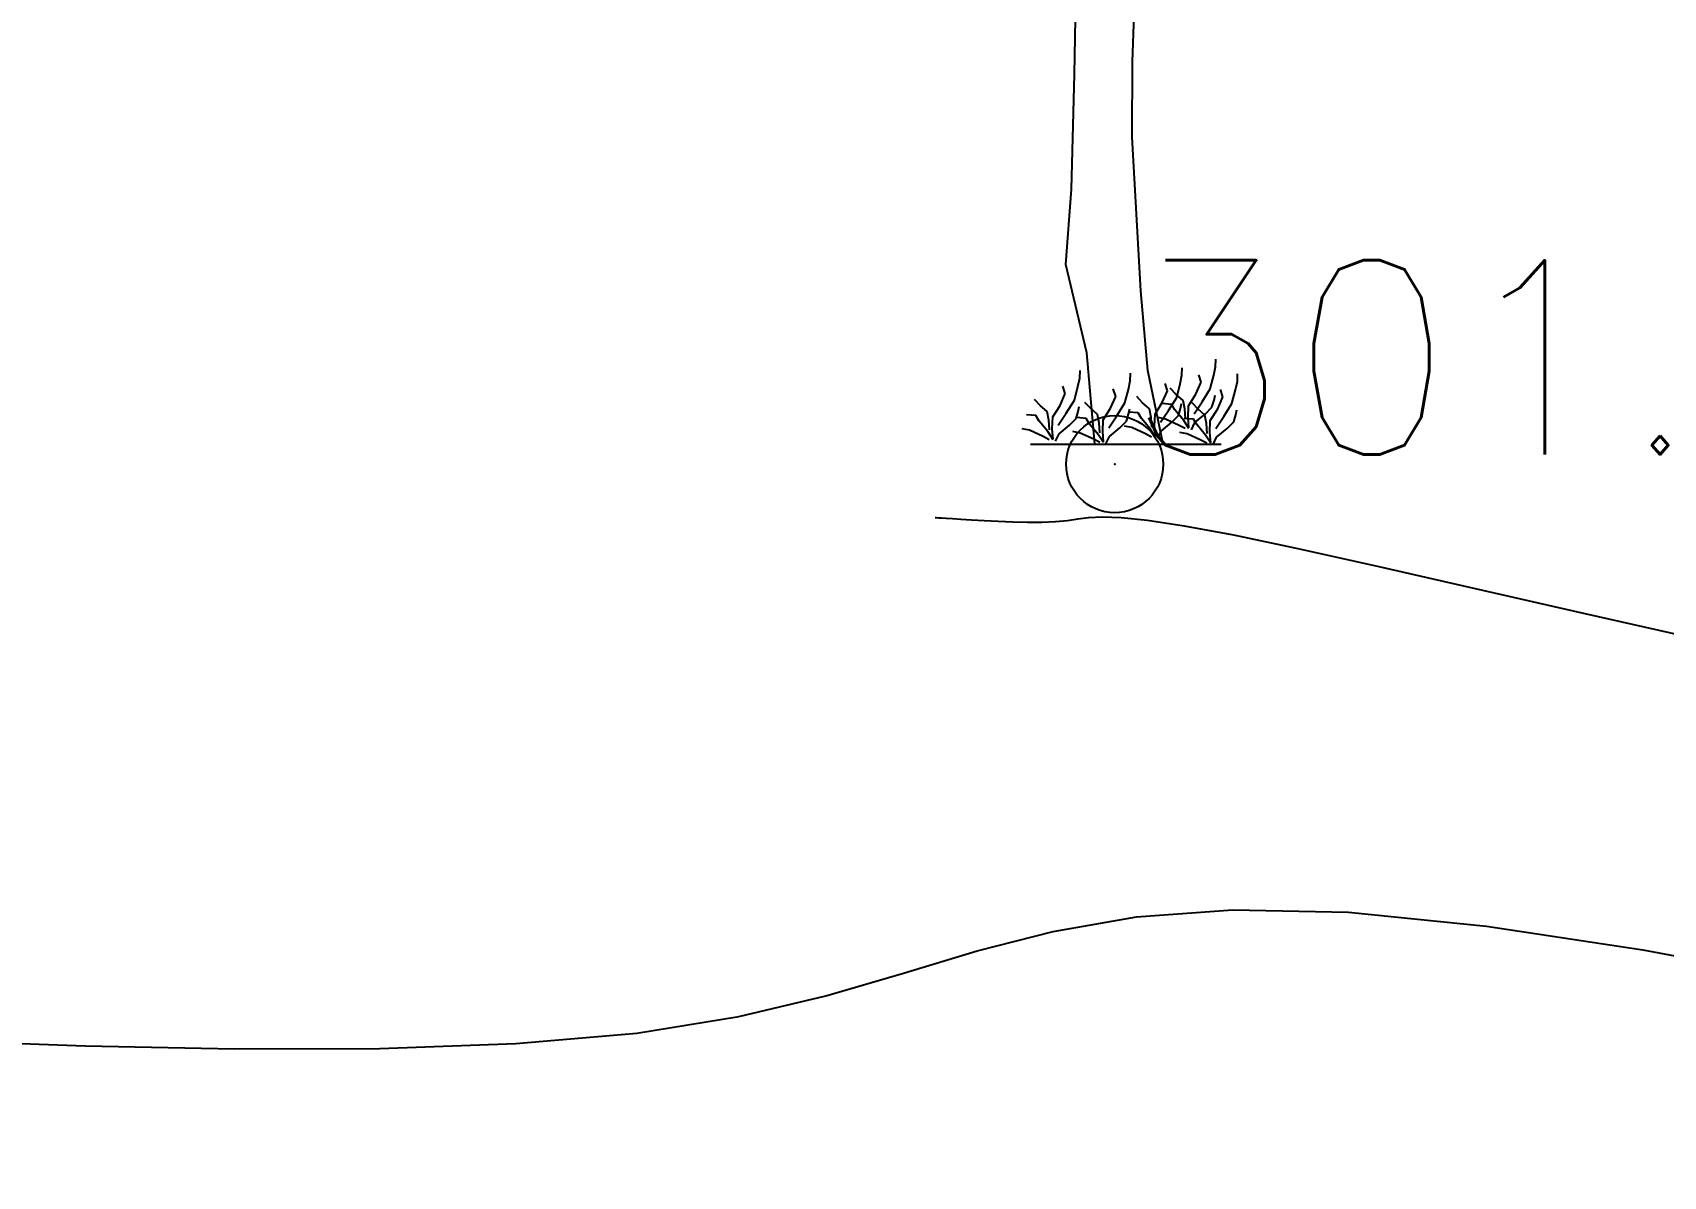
# Model space of a CAD drawing. Header units: millimetres. Extents: x 524954 to 526204, y 9523489 to 9524010.
# Drawn here: x 525878.64 to 525887.03, y 9523809.06 to 9523814.95 of the extents above; entities that cross this region are included whole.
import ezdxf

# ---------------------------------------------------------------- set-up
doc = ezdxf.new("R2010")
doc.units = ezdxf.units.MM
doc.header["$PDMODE"] = 32
doc.header["$PDSIZE"] = 0.5
doc.linetypes.add('ACAD_ISO12W100', pattern=[21, 12, -3, 0, -3, 0, -3])
for name, color, linetype in [('Arbre', 34, 'ACAD_ISO12W100'), ('CN_01_00', 3, 'Continuous'), ('CN_10_00', 1, 'Continuous'), ('TopoAlt', 3, 'Continuous'), ('TOPOJIS', 7, 'Continuous')]:
    doc.layers.add(name, color=color, linetype=linetype)
doc.styles.add('Simplex 1.0', font='Simplex.shx', dxfattribs={"width": 0.99, "height": 1})

# ---------------------------------------------------------------- blocks, each defined once
blk = doc.blocks.new('TCPOINT M')
at = {"color": 0}
blk.add_point((0, 0), dxfattribs=at)
at = {"layer": 'TopoAlt', "style": 'Simplex 1.0', "width": 0.99}
blk.add_attdef('ALT', (0.15, 0.15), '', height=1, dxfattribs=at)
blk = doc.blocks.new('v088')
at = {"linetype": 'Continuous'}
for p, q in [((0.045, 2.625), (0.064, 3.179)), ((-0.352, 2.542), (-0.344, 3.046)), ((0.043, 2.109), (0.045, 2.625)), ((-0.373, 1.752), (-0.352, 2.542)), ((0.102, 1.053), (0.043, 2.109)), ((-0.412, 1.235), (-0.373, 1.752)), ((-0.268, 0.628), (-0.412, 1.235)), ((0.151, 0.506), (0.102, 1.053)), ((-0.213, 0), (-0.268, 0.628)), ((0.256, 0), (0.151, 0.506)), ((-0.654, 0), (0.654, 0))]:
    blk.add_line(p, q, dxfattribs=at)
at = {"color": 3, "linetype": 'Continuous'}
for p, q in [((0.615, 0.531), (0.618, 0.584)), ((-0.329, 0.397), (-0.317, 0.454)), ((-0.317, 0.454), (-0.315, 0.507)), ((0.029, 0.435), (0.031, 0.488)), ((0.373, 0.416), (0.385, 0.474)), ((0.385, 0.474), (0.387, 0.526)), ((0.517, 0.426), (0.5, 0.476)), ((0.579, 0.38), (0.603, 0.474)), ((0.603, 0.474), (0.615, 0.531)), ((0.765, 0.43), (0.767, 0.483)), ((-0.452, 0.267), (-0.416, 0.349)), ((-0.416, 0.349), (-0.433, 0.399)), ((-0.353, 0.303), (-0.329, 0.397)), ((-0.07, 0.329), (-0.087, 0.38)), ((-0.007, 0.284), (0.017, 0.377)), ((0.017, 0.377), (0.029, 0.435)), ((0.25, 0.286), (0.286, 0.368)), ((0.286, 0.368), (0.269, 0.418)), ((0.346, 0.341), (0.305, 0.385)), ((0.392, 0.301), (0.346, 0.341)), ((0.349, 0.322), (0.373, 0.416)), ((0.43, 0.264), (0.481, 0.344)), ((0.481, 0.344), (0.517, 0.426)), ((0.524, 0.291), (0.579, 0.38)), ((0.606, 0.303), (0.613, 0.337)), ((0.666, 0.325), (0.649, 0.375)), ((0.728, 0.279), (0.752, 0.373)), ((0.752, 0.373), (0.765, 0.43)), ((-0.587, 0.264), (-0.627, 0.308)), ((-0.541, 0.224), (-0.587, 0.264)), ((-0.502, 0.188), (-0.452, 0.267)), ((-0.409, 0.214), (-0.353, 0.303)), ((-0.341, 0.178), (-0.327, 0.226)), ((-0.327, 0.226), (-0.32, 0.26)), ((-0.24, 0.245), (-0.281, 0.288)), ((-0.195, 0.204), (-0.24, 0.245)), ((-0.156, 0.168), (-0.106, 0.248)), ((-0.106, 0.248), (-0.07, 0.329)), ((-0.063, 0.195), (-0.007, 0.284)), ((0.019, 0.207), (0.026, 0.24)), ((0.115, 0.284), (0.075, 0.327)), ((0.161, 0.243), (0.115, 0.284)), ((0.173, 0.185), (0.161, 0.243)), ((0.2, 0.207), (0.25, 0.286)), ((0.238, 0.151), (0.293, 0.233)), ((0.315, 0.274), (0.25, 0.279)), ((0.293, 0.233), (0.349, 0.322)), ((0.337, 0.236), (0.315, 0.274)), ((0.397, 0.163), (0.337, 0.236)), ((0.361, 0.197), (0.375, 0.245)), ((0.375, 0.245), (0.382, 0.279)), ((0.404, 0.243), (0.392, 0.301)), ((0.409, 0.175), (0.404, 0.243)), ((0.428, 0.183), (0.43, 0.264)), ((0.495, 0.24), (0.454, 0.284)), ((0.469, 0.209), (0.524, 0.291)), ((0.541, 0.2), (0.495, 0.24)), ((0.546, 0.209), (0.591, 0.255)), ((0.579, 0.163), (0.63, 0.243)), ((0.591, 0.255), (0.606, 0.303)), ((0.63, 0.243), (0.666, 0.325)), ((0.673, 0.19), (0.728, 0.279)), ((0.755, 0.202), (0.762, 0.236)), ((-0.618, 0.197), (-0.683, 0.202)), ((-0.596, 0.159), (-0.618, 0.197)), ((-0.536, 0.087), (-0.596, 0.159)), ((-0.529, 0.166), (-0.541, 0.224)), ((-0.524, 0.099), (-0.529, 0.166)), ((-0.505, 0.106), (-0.502, 0.188)), ((-0.464, 0.132), (-0.409, 0.214)), ((-0.459, 0.072), (-0.387, 0.132)), ((-0.387, 0.132), (-0.341, 0.178)), ((-0.272, 0.178), (-0.337, 0.183)), ((-0.25, 0.139), (-0.272, 0.178)), ((-0.19, 0.067), (-0.25, 0.139)), ((-0.183, 0.147), (-0.195, 0.204)), ((-0.178, 0.079), (-0.183, 0.147)), ((-0.159, 0.087), (-0.156, 0.168)), ((-0.118, 0.113), (-0.063, 0.195)), ((-0.113, 0.053), (-0.041, 0.113)), ((-0.041, 0.113), (0.005, 0.159)), ((0.041, 0.115), (-0.01, 0.125)), ((0.005, 0.159), (0.019, 0.207)), ((0.084, 0.216), (0.019, 0.221)), ((0.135, 0.072), (0.041, 0.115)), ((0.106, 0.178), (0.084, 0.216)), ((0.166, 0.106), (0.106, 0.178)), ((0.178, 0.118), (0.173, 0.185)), ((0.197, 0.125), (0.2, 0.207)), ((0.202, 0.055), (0.197, 0.125)), ((0.272, 0.173), (0.221, 0.183)), ((0.243, 0.091), (0.315, 0.151)), ((0.365, 0.13), (0.272, 0.173)), ((0.315, 0.151), (0.361, 0.197)), ((0.406, 0.108), (0.365, 0.13)), ((0.433, 0.108), (0.397, 0.163)), ((0.464, 0.173), (0.399, 0.178)), ((0.433, 0.113), (0.428, 0.183)), ((0.45, 0.099), (0.474, 0.149)), ((0.486, 0.135), (0.464, 0.173)), ((0.474, 0.149), (0.546, 0.209)), ((0.546, 0.063), (0.486, 0.135)), ((0.553, 0.142), (0.541, 0.2)), ((0.558, 0.075), (0.553, 0.142)), ((0.577, 0.082), (0.579, 0.163)), ((0.618, 0.108), (0.673, 0.19)), ((0.695, 0.108), (0.74, 0.154)), ((0.74, 0.154), (0.755, 0.202)), ((-0.661, 0.096), (-0.712, 0.106)), ((-0.567, 0.053), (-0.661, 0.096)), ((-0.527, 0.031), (-0.567, 0.053)), ((-0.5, 0.031), (-0.536, 0.087)), ((-0.5, 0.036), (-0.505, 0.106)), ((-0.483, 0.022), (-0.459, 0.072)), ((-0.315, 0.077), (-0.365, 0.087)), ((-0.221, 0.034), (-0.315, 0.077)), ((-0.18, 0.012), (-0.221, 0.034)), ((-0.154, 0.012), (-0.19, 0.067)), ((-0.154, 0.017), (-0.159, 0.087)), ((-0.137, 0.002), (-0.113, 0.053)), ((0.175, 0.05), (0.135, 0.072)), ((0.202, 0.05), (0.166, 0.106)), ((0.219, 0.041), (0.243, 0.091)), ((0.421, 0.072), (0.37, 0.082)), ((0.514, 0.029), (0.421, 0.072)), ((0.555, 0.007), (0.514, 0.029)), ((0.582, 0.007), (0.546, 0.063)), ((0.582, 0.012), (0.577, 0.082)), ((0.599, -0.002), (0.623, 0.048)), ((0.623, 0.048), (0.695, 0.108))]:
    blk.add_line(p, q, dxfattribs=at)

msp = doc.modelspace()

# ---------------------------------------------------------------- linework, layer by layer
at = {"layer": 'CN_01_00', "elevation": 301, "flags": 128}
msp.add_lwpolyline([(525883.2855, 9523812.4485), (525883.2858, 9523812.4485), (525883.2876, 9523812.4484), (525883.2925, 9523812.4481), (525883.3021, 9523812.4475), (525883.3178, 9523812.4464), (525883.3413, 9523812.4449), (525883.3741, 9523812.4428), (525883.4177, 9523812.44), (525883.473, 9523812.4365), (525883.5378, 9523812.4326), (525883.6093, 9523812.4291), (525883.6845, 9523812.4262), (525883.7606, 9523812.4247), (525883.8348, 9523812.4249), (525883.9042, 9523812.4275), (525883.9659, 9523812.4328), (525884.0195, 9523812.4408), (525884.0752, 9523812.4486), (525884.1453, 9523812.4525), (525884.2425, 9523812.4491), (525884.3793, 9523812.4346), (525884.5682, 9523812.4055), (525884.8217, 9523812.3583), (525885.1524, 9523812.2893), (525885.5691, 9523812.1964), (525886.0652, 9523812.0828), (525886.6307, 9523811.9533), (525887.2552, 9523811.8126)], dxfattribs=at)
at = {"layer": 'CN_10_00', "elevation": 300, "flags": 128}
msp.add_lwpolyline([(525878.1508, 9523809.756), (525878.9101, 9523809.7275), (525879.6785, 9523809.7118), (525880.4272, 9523809.7141), (525881.1271, 9523809.7397), (525881.7495, 9523809.7938), (525882.2748, 9523809.8787), (525882.7227, 9523809.9854), (525883.1222, 9523810.1019), (525883.5025, 9523810.2164), (525883.8926, 9523810.3169), (525884.3216, 9523810.3915), (525884.8188, 9523810.4283), (525885.4132, 9523810.4154), (525886.1238, 9523810.3445), (525886.9292, 9523810.2222), (525887.7979, 9523810.0589), (525888.6984, 9523809.8648), (525889.5991, 9523809.6502), (525890.4686, 9523809.4255), (525891.2753, 9523809.2008), (525891.9878, 9523808.9866)], dxfattribs=at)

# ---------------------------------------------------------------- block references
at = {"layer": 'Arbre', "xscale": 0.75, "yscale": 0.75, "zscale": 0.75}
msp.add_blockref('v088', (525884.2674, 9523812.8254, 608.96), dxfattribs=at)
at = {"layer": 'TOPOJIS'}
ref = msp.add_blockref('TCPOINT M', (525884.2097, 9523812.7231, 301.11), dxfattribs=at)
ref.add_attrib('ALT', '301.11', (525884.2597, 9523812.7731, 301.11), dxfattribs={"layer": 'TopoAlt', "height": 1, "style": 'Simplex 1.0', "width": 0.99})

doc.saveas('drawing.dxf')
